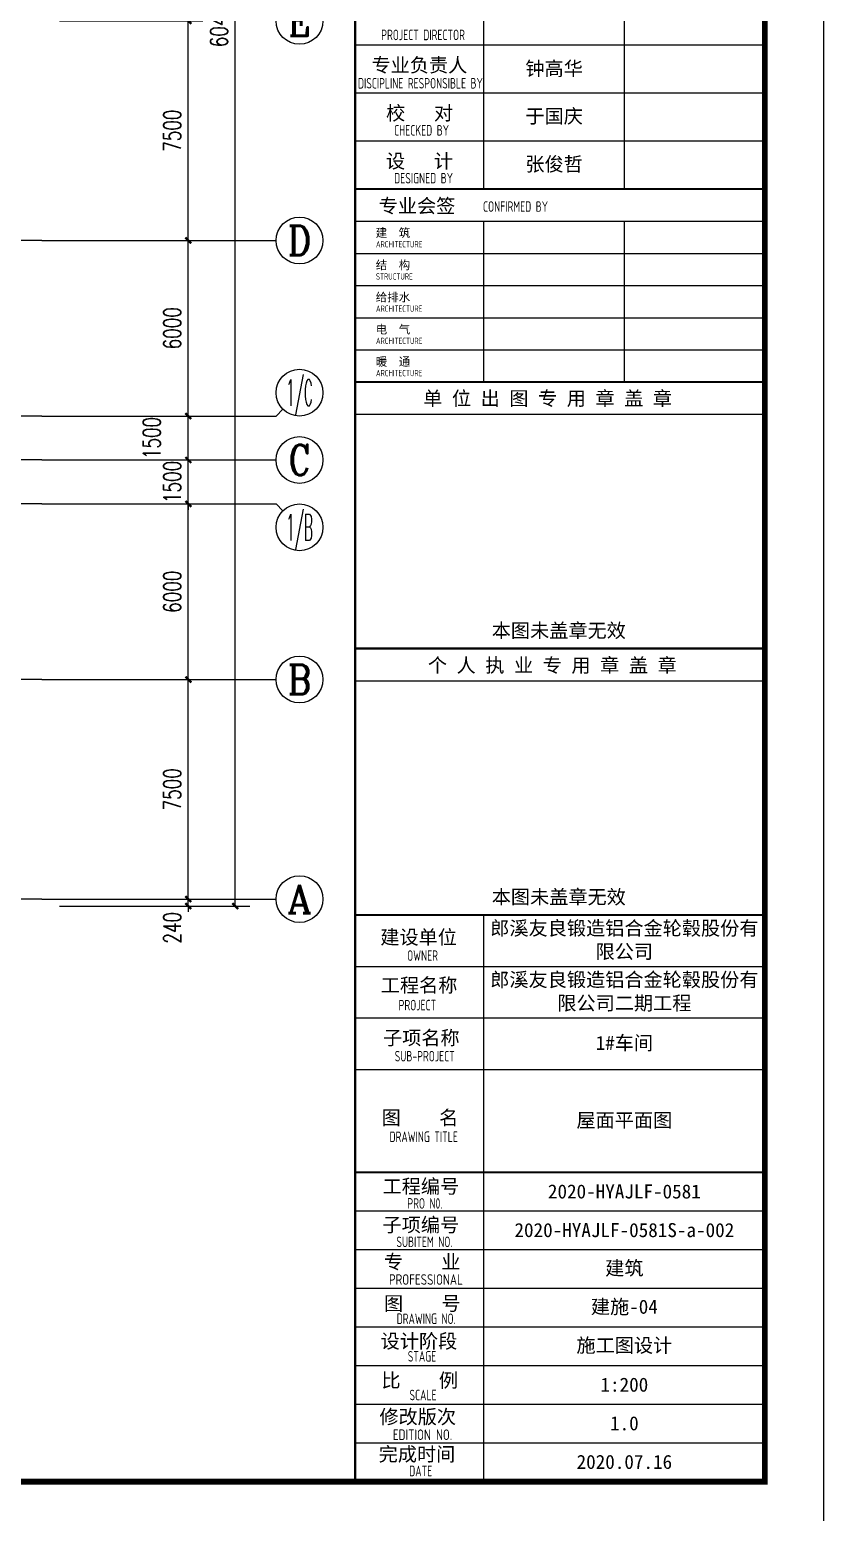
# Model space of a CAD drawing. Extents: x 13276711 to 13543385, y -848943 to -68012.
# Drawn here: x 13511263 to 13538385, y -565693 to -515042 of the extents above; entities that cross this region are included whole.
import ezdxf
from ezdxf.enums import TextEntityAlignment as Align

# ---------------------------------------------------------------- set-up
doc = ezdxf.new("R2010")
doc.units = 0
doc.header["$LTSCALE"] = 1000
doc.header["$MEASUREMENT"] = 0
doc.linetypes.add('DOTE', pattern=[2.42, 2, -0.2, 0.02, -0.2])
for name, color, linetype in [('AXIS', 3, 'Continuous'), ('AXIS_TEXT', 7, 'Continuous'), ('DOTE', 1, 'DOTE'), ('PUB_TITLE', 4, 'Continuous'), ('TK', 4, 'Continuous')]:
    doc.layers.add(name, color=color, linetype=linetype)
doc.styles.add('_TCH_AXIS', font='COMPLEX', dxfattribs={"bigfont": 'GBCBIG'})
doc.styles.add('_TCH_DIM_T3', font='SIMPLEX', dxfattribs={"width": 0.705882, "bigfont": 'GBCBIG'})
doc.styles.add('COMPLEX', font='COMPLEX')
doc.styles.add('TSSD_REIN', font='tssdeng.shx', dxfattribs={"width": 0.7, "bigfont": 'tssdchn.shx'})
doc.styles.add('图签宋体', font='', dxfattribs={"height": 300})
doc.styles.get('图签宋体').set_extended_font_data('NSimSun')
doc.dimstyles.new('_TCH_ARCH&&200', dxfattribs={"dimtxt": 595, "dimasz": 200, "dimexe": 500, "dimexo": 600, "dimgap": 252.5, "dimtad": 1, "dimdec": 0, "dimzin": 0, "dimdsep": 46, "dimtxsty": '_TCH_DIM_T3', "dimblk": 'ARCHTICK', "dimcen": 0.09, "dimclrt": 7, "dimazin": 2, "dimtfac": 1, "dimtdec": 0, "dimtix": 1, "dimtmove": 2, "dimatfit": 3, "dimfxl": 0, "dimtolj": 1, "dimtzin": 0, "dimarcsym": 0})

# ---------------------------------------------------------------- blocks, each defined once
blk = doc.blocks.new('GeYuanFrame_38556713', base_point=(20.09, 4.53))
at = {"layer": 'PUB_TITLE'}
for points in [[(1013.09, 235.33), (1013.09, 292.73)], [(1037.09, 235.33), (1037.09, 292.73)], [(1013.09, 202.33), (1013.09, 229.83)], [(1037.09, 202.33), (1037.09, 229.83)], [(1013.09, 14.53), (1013.09, 111.33)]]:
    blk.add_lwpolyline(points, dxfattribs=at)
at = {"layer": 'TK'}
for p, q in [((991.09, 259.93), (1061.09, 259.93)), ((991.09, 251.73), (1061.09, 251.73)), ((991.09, 243.53), (1061.09, 243.53)), ((991.09, 235.33), (1061.09, 235.33)), ((991.09, 235.33), (1061.09, 235.33)), ((991.09, 102.53), (1061.09, 102.53)), ((991.09, 93.73), (1061.09, 93.73)), ((991.09, 84.93), (1013.09, 84.93)), ((991.09, 84.93), (1061.09, 84.93)), ((991.09, 67.37), (1061.09, 67.37)), ((991.09, 67.33), (1061.09, 67.33)), ((991.09, 60.77), (1061.09, 60.77)), ((991.09, 54.17), (1061.09, 54.17)), ((991.09, 47.57), (1061.09, 47.57)), ((991.09, 40.97), (1061.09, 40.97)), ((991.09, 34.37), (1061.09, 34.37)), ((991.09, 27.77), (1061.09, 27.77)), ((991.09, 21.17), (1061.09, 21.17)), ((991.09, 14.53), (1061.09, 14.53))]:
    blk.add_line(p, q, dxfattribs=at)
blk.add_lwpolyline([(20.09, 4.53), (20.09, 598.53), (1071.09, 598.53), (1071.09, 4.53)], close=True, dxfattribs=at)
at = {"layer": 'TK', "const_width": 1}
blk.add_lwpolyline([(45.09, 588.53), (1061.09, 588.53), (1061.09, 14.53), (45.09, 14.53)], close=True, dxfattribs=at)
at = {"layer": 'TK'}
for points, const_width in [([(991.09, 588.53), (991.09, 14.53)], 0.4), ([(991.09, 235.33), (1061.09, 235.33)], 0.35), ([(991.09, 202.33), (1061.09, 202.33)], 0.35), ([(991.09, 156.83), (1061.09, 156.83)], 0.35), ([(991.09, 111.33), (1061.09, 111.33)], 0.35), ([(991.09, 67.37), (1061.09, 67.37)], 0.35)]:
    blk.add_lwpolyline(points, dxfattribs=dict(at, const_width=const_width))
for points in [[(991.09, 235.33), (1061.09, 235.33)], [(991.09, 229.83), (1061.09, 229.83)], [(991.09, 224.33), (1061.09, 224.33)], [(991.09, 218.83), (1061.09, 218.83)], [(991.09, 213.33), (1061.09, 213.33)], [(991.09, 207.83), (1061.09, 207.83)], [(991.09, 202.33), (1061.09, 202.33)], [(991.09, 196.83), (1061.09, 196.83)], [(991.09, 151.33), (1061.09, 151.33)]]:
    blk.add_lwpolyline(points, dxfattribs=at)
at = {"layer": 'TK', "style": 'TSSD_REIN'}
for s, height, width, p in [('PROJECT DIRECTOR', 1.8, 0.7, (995.55, 260.74)), ('DISCIPLINE RESPONSIBLE BY', 1.8, 0.7, (991.57, 252.48)), ('CHECKED BY', 1.8, 0.7, (997.75, 244.44)), ('DESIGNED BY', 1.8, 0.7, (997.76, 236.27)), ('CONFIRMED BY', 1.8, 0.7, (1012.94, 231.42)), ('ARCHITECTURE', 1.08, 0.7, (994.65, 225.34)), ('STRUCTURE', 1.08, 0.7, (994.65, 219.84)), ('ARCHITECTURE', 1.08, 0.7, (994.65, 214.34)), ('ARCHITECTURE', 1.08, 0.7, (994.65, 208.84)), ('ARCHITECTURE', 1.08, 0.7, (994.65, 203.34)), ('OWNER', 1.8, 0.7, (999.98, 103.48)), ('PROJECT', 1.8, 0.7, (998.52, 95.02)), ('SUB-PROJECT', 1.8, 0.7, (997.86, 86.3)), ('DRAWING TITLE', 1.8, 0.7, (996.97, 72.53)), ('PRO N0.', 1.8, 0.7, (1000.01, 61.15)), ('SUBITEM NO.', 1.8, 0.7, (998.15, 54.58)), ('PROFESSIONAL', 1.8, 0.8, (996.88, 48.15)), ('DRAWING NO.', 1.8, 0.7, (998.19, 41.45)), ('STAGE', 1.8, 0.7, (1000.09, 35.03)), ('SCALE', 1.8, 0.7, (1000.38, 28.42)), ('EDITION NO.', 1.8, 0.8, (997.53, 21.64)), ('DATE', 1.8, 0.7, (1000.33, 15.45))]:
    blk.add_text(s, height=height, dxfattribs=dict(at, width=width)).set_placement(p)
at = {"layer": 'TK', "style": '图签宋体'}
for s, height, p in [('专业负责人', 2.4, (993.89, 255.29)), ('校   对', 2.4, (996.38, 247.09)), ('设   计', 2.4, (996.36, 238.89)), ('专业会签', 2.4, (995.12, 231.24)), ('建  筑', 1.44, (994.61, 227.11)), ('结  构', 1.44, (994.61, 221.61)), ('给排水', 1.44, (994.61, 216.11)), ('电  气', 1.44, (994.61, 210.61)), ('暖  通', 1.44, (994.61, 205.11)), ('单 位 出 图 专 用 章 盖 章', 2.4, (1002.72, 198.35)), ('本图未盖章无效', 2.4, (1014.43, 158.7)), ('个 人 执 业 专 用 章 盖 章', 2.4, (1003.52, 152.77)), ('本图未盖章无效', 2.4, (1014.43, 113.2)), ('建设单位', 2.4, (995.39, 106.33)), ('工程名称', 2.4, (995.47, 98.12)), ('子项名称', 2.4, (995.85, 89.14)), ('图    名', 2.4, (995.63, 75.5)), ('工程编号', 2.4, (995.77, 63.77)), ('子项编号', 2.4, (995.77, 57.19)), ('专    业', 2.4, (996.01, 50.88)), ('图    号', 2.4, (996.02, 43.77)), ('设计阶段', 2.4, (995.45, 37.32)), ('比    例', 2.4, (995.59, 30.63)), ('修改版次', 2.4, (995.24, 24.41)), ('完成时间', 2.4, (995.11, 18.02))]:
    blk.add_text(s, height=height, dxfattribs=at).set_placement(p)
at = {"layer": 'TK', "char_height": 2.4, "attachment_point": 5, "style": '图签宋体'}
for s, insert, width in [('钟高华', (1025.09, 255.76), 24), ('于国庆', (1025.09, 247.63), 24), ('张俊哲', (1025.09, 239.43), 24), ('郎溪友良锻造铝合金轮毂股份有限公司', (1037.09, 106.93), 48), ('郎溪友良锻造铝合金轮毂股份有限公司二期工程', (1037.09, 98.13), 48), ('1#车间', (1037.09, 89.33), 48), ('屋面平面图', (1037.09, 76.13), 48), ('2020-HYAJLF-0581', (1037.09, 64.07), 48), ('2020-HYAJLF-0581S-a-002', (1037.09, 57.47), 48), ('建筑', (1037.09, 50.87), 48), ('建施-04', (1037.09, 44.27), 48), ('施工图设计', (1037.09, 37.67), 48), ('1:200', (1037.09, 31.07), 48), ('1.0', (1037.09, 24.47), 48), ('2020.07.16', (1037.09, 17.88), 48)]:
    blk.add_mtext(s, dxfattribs=dict(at, insert=insert, width=width))
blk = doc.blocks.new('_AXISO')
blk.add_circle((0, 0), 0.5)
at = {"layer": 'AXIS_TEXT', "style": 'COMPLEX', "width": 1.041667}
blk.add_attdef('A', text='', height=0.56, dxfattribs=at).set_placement((-0.25, -0.28), (0.25, -0.28), align=Align.FIT)
blk = doc.blocks.new('_ArchTick')
at = {"color": 0, "linetype": 'ByBlock', "const_width": 0.4}
blk.add_lwpolyline([(-0.5, -0.5), (0.5, 0.5)], dxfattribs=at)
blk = doc.blocks.new('*D309')
at = {"layer": 'AXIS', "color": 0, "lineweight": -2}
for p, q in [((13512285, -484503), (13518785, -484503)), ((13518285, -544983), (13518285, -484503)), ((13512285, -544983), (13518785, -544983))]:
    blk.add_line(p, q, dxfattribs=at)
at = {"layer": 'Defpoints', "color": 0}
for p in [(13511685, -484503), (13518285, -484503), (13511685, -544983)]:
    blk.add_point(p, dxfattribs=at)
at = {"layer": 'AXIS', "color": 0, "lineweight": -2, "xscale": 200, "yscale": 200, "zscale": 200}
for p, rotation in [((13518285, -484503), 90), ((13518285, -544983), 270)]:
    blk.add_blockref('_ArchTick', p, dxfattribs=dict(at, rotation=rotation))
at = {"layer": 'AXIS', "color": 7, "insert": (13517735, -514743), "char_height": 595, "attachment_point": 5, "rotation": 90, "style": '_TCH_DIM_T3'}
blk.add_mtext('\\A1;60480', dxfattribs=at)
blk = doc.blocks.new('*D310')
at = {"layer": 'AXIS', "color": 0, "lineweight": -2}
for p, q in [((13512285, -544743), (13517185, -544743)), ((13512285, -544983), (13517185, -544983)), ((13516685, -544743), (13516685, -544543)), ((13516685, -544983), (13516685, -544743)), ((13516685, -544983), (13516685, -545183))]:
    blk.add_line(p, q, dxfattribs=at)
at = {"layer": 'Defpoints', "color": 0}
for p in [(13511685, -544743), (13511685, -544983), (13516685, -544743)]:
    blk.add_point(p, dxfattribs=at)
at = {"layer": 'AXIS', "color": 0, "lineweight": -2, "xscale": 200, "yscale": 200, "zscale": 200}
for p, rotation in [((13516685, -544743), 270), ((13516685, -544983), 90)]:
    blk.add_blockref('_ArchTick', p, dxfattribs=dict(at, rotation=rotation))
at = {"layer": 'AXIS', "color": 7, "insert": (13516135, -545723), "char_height": 595, "attachment_point": 5, "rotation": 90, "style": '_TCH_DIM_T3'}
blk.add_mtext('\\A1;240', dxfattribs=at)
blk = doc.blocks.new('*D311')
at = {"layer": 'AXIS', "color": 0, "lineweight": -2}
for p, q in [((13512285, -537243), (13517185, -537243)), ((13516685, -544743), (13516685, -537243)), ((13512285, -544743), (13517185, -544743))]:
    blk.add_line(p, q, dxfattribs=at)
at = {"layer": 'Defpoints', "color": 0}
for p in [(13511685, -537243), (13516685, -537243), (13511685, -544743)]:
    blk.add_point(p, dxfattribs=at)
at = {"layer": 'AXIS', "color": 0, "lineweight": -2, "xscale": 200, "yscale": 200, "zscale": 200}
for p, rotation in [((13516685, -537243), 90), ((13516685, -544743), 270)]:
    blk.add_blockref('_ArchTick', p, dxfattribs=dict(at, rotation=rotation))
at = {"layer": 'AXIS', "color": 7, "insert": (13516135, -540993), "char_height": 595, "attachment_point": 5, "rotation": 90, "style": '_TCH_DIM_T3'}
blk.add_mtext('\\A1;7500', dxfattribs=at)
blk = doc.blocks.new('*D312')
at = {"layer": 'AXIS', "color": 0, "lineweight": -2}
for p, q in [((13512285, -531243), (13517185, -531243)), ((13516685, -537243), (13516685, -531243)), ((13512285, -537243), (13517185, -537243))]:
    blk.add_line(p, q, dxfattribs=at)
at = {"layer": 'Defpoints', "color": 0}
for p in [(13511685, -531243), (13516685, -531243), (13511685, -537243)]:
    blk.add_point(p, dxfattribs=at)
at = {"layer": 'AXIS', "color": 0, "lineweight": -2, "xscale": 200, "yscale": 200, "zscale": 200}
for p, rotation in [((13516685, -531243), 90), ((13516685, -537243), 270)]:
    blk.add_blockref('_ArchTick', p, dxfattribs=dict(at, rotation=rotation))
at = {"layer": 'AXIS', "color": 7, "insert": (13516135, -534243), "char_height": 595, "attachment_point": 5, "rotation": 90, "style": '_TCH_DIM_T3'}
blk.add_mtext('\\A1;6000', dxfattribs=at)
blk = doc.blocks.new('*D313')
at = {"layer": 'AXIS', "color": 0, "lineweight": -2}
for p, q in [((13512285, -529743), (13517185, -529743)), ((13516685, -529743), (13516685, -529543)), ((13516685, -531243), (13516685, -529743)), ((13512285, -531243), (13517185, -531243)), ((13516685, -531243), (13516685, -531443))]:
    blk.add_line(p, q, dxfattribs=at)
at = {"layer": 'Defpoints', "color": 0}
for p in [(13511685, -529743), (13516685, -529743), (13511685, -531243)]:
    blk.add_point(p, dxfattribs=at)
at = {"layer": 'AXIS', "color": 0, "lineweight": -2, "xscale": 200, "yscale": 200, "zscale": 200}
for p, rotation in [((13516685, -529743), 270), ((13516685, -531243), 90)]:
    blk.add_blockref('_ArchTick', p, dxfattribs=dict(at, rotation=rotation))
at = {"layer": 'AXIS', "color": 7, "insert": (13516135, -530493), "char_height": 595, "attachment_point": 5, "rotation": 90, "style": '_TCH_DIM_T3'}
blk.add_mtext('\\A1;1500', dxfattribs=at)
blk = doc.blocks.new('*D314')
at = {"layer": 'AXIS', "color": 0, "lineweight": -2}
for p, q in [((13512285, -528243), (13517185, -528243)), ((13516685, -529743), (13516685, -528243)), ((13512285, -529743), (13517185, -529743))]:
    blk.add_line(p, q, dxfattribs=at)
at = {"layer": 'Defpoints', "color": 0}
for p in [(13511685, -528243), (13516685, -528243), (13511685, -529743)]:
    blk.add_point(p, dxfattribs=at)
at = {"layer": 'AXIS', "color": 0, "lineweight": -2, "xscale": 200, "yscale": 200, "zscale": 200}
for p, rotation in [((13516685, -528243), 90), ((13516685, -529743), 270)]:
    blk.add_blockref('_ArchTick', p, dxfattribs=dict(at, rotation=rotation))
at = {"layer": 'AXIS', "color": 7, "insert": (13515435, -528993), "char_height": 595, "attachment_point": 5, "rotation": 90, "style": '_TCH_DIM_T3'}
blk.add_mtext('\\A1;1500', dxfattribs=at)
blk = doc.blocks.new('*D315')
at = {"layer": 'AXIS', "color": 0, "lineweight": -2}
for p, q in [((13512285, -522243), (13517185, -522243)), ((13516685, -528243), (13516685, -522243)), ((13512285, -528243), (13517185, -528243))]:
    blk.add_line(p, q, dxfattribs=at)
at = {"layer": 'Defpoints', "color": 0}
for p in [(13511685, -522243), (13516685, -522243), (13511685, -528243)]:
    blk.add_point(p, dxfattribs=at)
at = {"layer": 'AXIS', "color": 0, "lineweight": -2, "xscale": 200, "yscale": 200, "zscale": 200}
for p, rotation in [((13516685, -522243), 90), ((13516685, -528243), 270)]:
    blk.add_blockref('_ArchTick', p, dxfattribs=dict(at, rotation=rotation))
at = {"layer": 'AXIS', "color": 7, "insert": (13516135, -525243), "char_height": 595, "attachment_point": 5, "rotation": 90, "style": '_TCH_DIM_T3'}
blk.add_mtext('\\A1;6000', dxfattribs=at)
blk = doc.blocks.new('*D316')
at = {"layer": 'AXIS', "color": 0, "lineweight": -2}
for p, q in [((13512285, -514743), (13517185, -514743)), ((13516685, -522243), (13516685, -514743)), ((13512285, -522243), (13517185, -522243))]:
    blk.add_line(p, q, dxfattribs=at)
at = {"layer": 'Defpoints', "color": 0}
for p in [(13511685, -514743), (13516685, -514743), (13511685, -522243)]:
    blk.add_point(p, dxfattribs=at)
at = {"layer": 'AXIS', "color": 0, "lineweight": -2, "xscale": 200, "yscale": 200, "zscale": 200}
for p, rotation in [((13516685, -514743), 90), ((13516685, -522243), 270)]:
    blk.add_blockref('_ArchTick', p, dxfattribs=dict(at, rotation=rotation))
at = {"layer": 'AXIS', "color": 7, "insert": (13516135, -518493), "char_height": 595, "attachment_point": 5, "rotation": 90, "style": '_TCH_DIM_T3'}
blk.add_mtext('\\A1;7500', dxfattribs=at)

msp = doc.modelspace()

# ---------------------------------------------------------------- linework, layer by layer
at = {"layer": 'AXIS'}
for p, q in [((13511684.8, -522243.1), (13519684.8, -522243.1)), ((13511684.8, -528243.1), (13519684.8, -528243.1)), ((13519919.2, -528008.8), (13519684.8, -528243.1)), ((13511684.8, -529743.1), (13519684.8, -529743.1)), ((13511684.8, -531243.1), (13519684.8, -531243.1)), ((13519919.2, -531477.4), (13519684.8, -531243.1)), ((13511684.8, -537243.1), (13519684.8, -537243.1)), ((13511684.8, -544743.1), (13519684.8, -544743.1))]:
    msp.add_line(p, q, dxfattribs=at)
at = {"layer": 'DOTE'}
for p, q in [((13511684.8, -522243.1), (13343884.8, -522243.1)), ((13511684.8, -528243.1), (13343884.8, -528243.1)), ((13511684.8, -529743.1), (13343884.8, -529743.1)), ((13511684.8, -531243.1), (13343884.8, -531243.1)), ((13511684.8, -537243.1), (13343884.8, -537243.1)), ((13511684.8, -544743.1), (13343884.8, -544743.1))]:
    msp.add_line(p, q, dxfattribs=at)

# ---------------------------------------------------------------- block references
at = {"xscale": 200, "yscale": 200, "zscale": 200}
msp.add_blockref('GeYuanFrame_38556713', (13328184.8, -566643.1), dxfattribs=at)
at = {"layer": 'AXIS'}
ref = msp.add_blockref('_AXISO', (13520484.8, -514743.1), dxfattribs=dict(at, xscale=1600, yscale=1600, zscale=1600))
ref.add_attrib('A', 'E', dxfattribs={"layer": 'AXIS_TEXT', "ltscale": 0.5, "height": 1018.2, "style": '_TCH_AXIS'}).set_placement((13520097, -515252.1), (13520872.7, -515252.1), align=Align.FIT)
ref = msp.add_blockref('_AXISO', (13520484.8, -522243.1), dxfattribs=dict(at, xscale=1600, yscale=1600, zscale=1600))
ref.add_attrib('A', 'D', dxfattribs={"layer": 'AXIS_TEXT', "ltscale": 0.5, "height": 994.9, "style": '_TCH_AXIS'}).set_placement((13520082.2, -522740.5), (13520887.5, -522740.5), align=Align.FIT)
ref = msp.add_blockref('_AXISO', (13520484.8, -527443.1), dxfattribs=dict(at, xscale=1600, yscale=1600, zscale=1600))
ref.add_attrib('A', '1/C', dxfattribs={"layer": 'AXIS_TEXT', "ltscale": 0.5, "height": 905.1, "style": '_TCH_AXIS', "width": 0.403846}).set_placement((13520032.3, -527895.6), (13520937.4, -527895.6), align=Align.FIT)
ref = msp.add_blockref('_AXISO', (13520484.8, -529743.1), dxfattribs=dict(at, xscale=1600, yscale=1600, zscale=1600))
ref.add_attrib('A', 'C', dxfattribs={"layer": 'AXIS_TEXT', "ltscale": 0.5, "height": 1041.6, "style": '_TCH_AXIS'}).set_placement((13520112.9, -530263.9), (13520856.8, -530263.9), align=Align.FIT)
ref = msp.add_blockref('_AXISO', (13520484.8, -532043.1), dxfattribs=dict(at, xscale=1600, yscale=1600, zscale=1600))
ref.add_attrib('A', '1/B', dxfattribs={"layer": 'AXIS_TEXT', "ltscale": 0.5, "height": 905.1, "style": '_TCH_AXIS', "width": 0.388889}).set_placement((13520032.3, -532495.6), (13520937.4, -532495.6), align=Align.FIT)
ref = msp.add_blockref('_AXISO', (13520484.8, -537243.1), dxfattribs=dict(at, xscale=1600, yscale=1600, zscale=1600))
ref.add_attrib('A', 'B', dxfattribs={"layer": 'AXIS_TEXT', "ltscale": 0.5, "height": 994.9, "style": '_TCH_AXIS'}).set_placement((13520082.2, -537740.5), (13520887.5, -537740.5), align=Align.FIT)
ref = msp.add_blockref('_AXISO', (13520484.8, -544743.1), dxfattribs=dict(at, xscale=1600, yscale=1600, zscale=1600))
ref.add_attrib('A', 'A', dxfattribs={"layer": 'AXIS_TEXT', "ltscale": 0.5, "height": 971.8, "style": '_TCH_AXIS'}).set_placement((13520068.3, -545229), (13520901.4, -545229), align=Align.FIT)

# ---------------------------------------------------------------- dimensions: what is measured, and where the dimension line sits
for p1, p2, distance, text, picture, middle in [((13511684.8, -544983.1), (13511684.8, -484503.1), -6600, '60480', '*D309', (13517734.8, -514743.1)), ((13511684.8, -522243.1), (13511684.8, -514743.1), -5000, '7500', '*D316', (13516134.8, -518493.1)), ((13511684.8, -528243.1), (13511684.8, -522243.1), -5000, '6000', '*D315', (13516134.8, -525243.1)), ((13511684.8, -531243.1), (13511684.8, -529743.1), -5000, '1500', '*D313', (13516134.8, -530493.1)), ((13511684.8, -537243.1), (13511684.8, -531243.1), -5000, '6000', '*D312', (13516134.8, -534243.1)), ((13511684.8, -544743.1), (13511684.8, -537243.1), -5000, '7500', '*D311', (13516134.8, -540993.1))]:
    dim = msp.add_aligned_dim(p1=p1, p2=p2, distance=distance, text=text, dimstyle='_TCH_ARCH&&200', dxfattribs=at)
    dim.commit()
    dim.dimension.update_dxf_attribs({"geometry": picture, "text_midpoint": middle})
for base, p1, p2, text, picture, middle in [((13516684.8, -528243.1), (13511684.8, -529743.1), (13511684.8, -528243.1), '1500', '*D314', (13515434.8, -528993.1)), ((13516684.8, -544743.1), (13511684.8, -544983.1), (13511684.8, -544743.1), '240', '*D310', (13516134.8, -545723.1))]:
    dim = msp.add_linear_dim(base=base, p1=p1, p2=p2, angle=90, text=text, dimstyle='_TCH_ARCH&&200', dxfattribs=at)
    dim.commit()
    dim.dimension.update_dxf_attribs({"geometry": picture, "text_midpoint": middle, "dimtype": 161})

doc.saveas('drawing.dxf')
